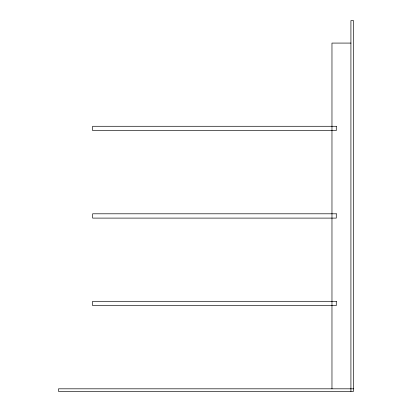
<?xml version="1.0" encoding="UTF-8"?>
<svg xmlns="http://www.w3.org/2000/svg" width="412" height="412" viewBox="0 0 412 412"><rect width="100%" height="100%" fill="white"/><g stroke="black" fill="none" stroke-linecap="round" stroke-linejoin="round"><path stroke-width="0.62" d="M350.967 43.08L331.969 43.08L331.969 388.815M353.501 388.815L58.499 388.815L58.499 391.4L353.501 391.4L353.501 20.6L350.916 20.6L350.916 391.4M336.274 126.283L92.628 126.283L92.628 130.589L336.274 130.589L336.274 126.283M336.274 213.797L92.628 213.797L92.628 218.102L336.274 218.102L336.274 213.797M336.274 301.306L92.628 301.306L92.628 305.611L336.274 305.611L336.274 301.306"/></g></svg>
